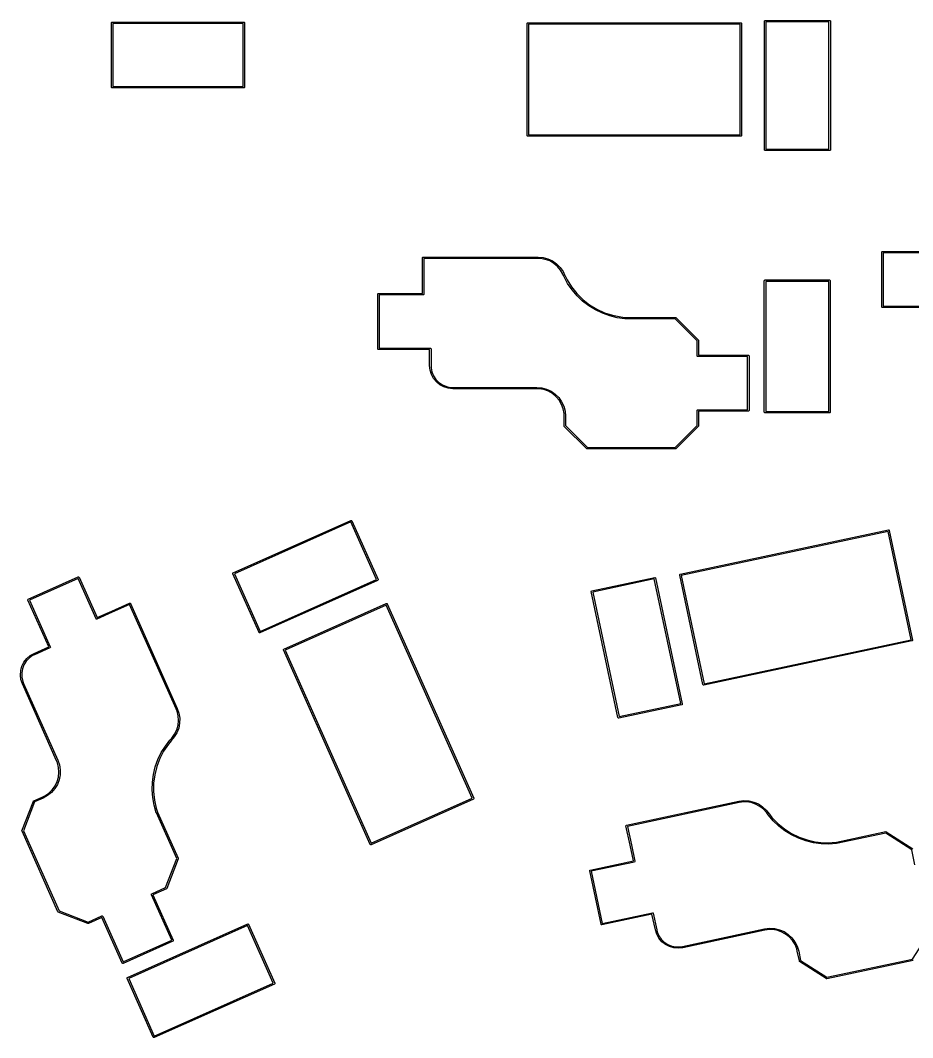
# Model space of a CAD drawing. Extents: x 108 to 229, y -135 to -60.
# Drawn here: x 109.64 to 141.5, y -134.52 to -98.19 of the extents above; entities that cross this region are included whole.
import ezdxf

# ---------------------------------------------------------------- set-up
doc = ezdxf.new("R2010")
doc.units = 0
doc.layers.add('BLACK', color=7, linetype='CONTINUOUS')

msp = doc.modelspace()

# ---------------------------------------------------------------- linework, layer by layer
at = {"layer": 'BLACK', "linetype": 'CONTINUOUS'}
for p, q in [((112.895, -98.28), (112.896903, -98.270433)), ((112.895, -100.58), (112.895, -98.28)), ((112.896903, -98.270433), (112.910433, -98.256903)), ((112.910433, -98.256903), (112.92, -98.255)), ((112.92, -98.255), (117.62, -98.255)), ((112.945, -98.305), (112.945, -100.555)), ((117.595, -98.305), (112.945, -98.305)), ((117.595, -100.555), (117.595, -98.305)), ((117.62, -98.255), (117.629567, -98.256903)), ((117.629567, -98.256903), (117.643097, -98.270433)), ((117.643097, -98.270433), (117.645, -98.28)), ((117.645, -98.28), (117.645, -100.58)), ((127.74, -98.310001), (127.741903, -98.300434)), ((127.74, -102.310001), (127.74, -98.310001)), ((127.741903, -98.300434), (127.755433, -98.286904)), ((127.755433, -98.286904), (127.765, -98.285001)), ((127.765, -98.285001), (135.365, -98.285001)), ((127.79, -98.335001), (127.79, -102.285001)), ((135.34, -98.335001), (127.79, -98.335001)), ((135.34, -102.285001), (135.34, -98.335001)), ((135.365, -98.285001), (135.374567, -98.286904)), ((135.374567, -98.286904), (135.388097, -98.300434)), ((135.388097, -98.300434), (135.39, -98.310001)), ((135.39, -98.310001), (135.39, -102.310001)), ((136.215, -98.22), (136.216903, -98.210433)), ((136.215, -102.82), (136.215, -98.22)), ((136.216903, -98.210433), (136.230433, -98.196903)), ((136.230433, -98.196903), (136.24, -98.195)), ((136.24, -98.195), (138.54, -98.195)), ((136.265, -98.245), (136.265, -102.795)), ((138.515, -98.245), (136.265, -98.245)), ((138.515, -102.795), (138.515, -98.245)), ((138.54, -98.195), (138.549567, -98.196903)), ((138.549567, -98.196903), (138.563097, -98.210433)), ((138.563097, -98.210433), (138.565, -98.22)), ((138.565, -98.22), (138.565, -102.82)), ((112.896903, -100.589567), (112.895, -100.58)), ((112.910433, -100.603097), (112.896903, -100.589567)), ((112.92, -100.605), (112.910433, -100.603097)), ((117.62, -100.605), (112.92, -100.605)), ((112.945, -100.555), (117.595, -100.555)), ((117.629567, -100.603097), (117.62, -100.605)), ((117.643097, -100.589567), (117.629567, -100.603097)), ((117.645, -100.58), (117.643097, -100.589567)), ((127.741903, -102.319568), (127.74, -102.310001)), ((127.755433, -102.333098), (127.741903, -102.319568)), ((127.765, -102.335001), (127.755433, -102.333098)), ((135.365, -102.335001), (127.765, -102.335001)), ((127.79, -102.285001), (135.34, -102.285001)), ((135.374567, -102.333098), (135.365, -102.335001)), ((135.388097, -102.319568), (135.374567, -102.333098)), ((135.39, -102.310001), (135.388097, -102.319568)), ((136.265, -102.795), (138.515, -102.795)), ((136.216903, -102.829567), (136.215, -102.82)), ((136.230433, -102.843097), (136.216903, -102.829567)), ((136.24, -102.845), (136.230433, -102.843097)), ((138.54, -102.845), (136.24, -102.845)), ((138.549567, -102.843097), (138.54, -102.845)), ((138.563097, -102.829567), (138.549567, -102.843097)), ((138.565, -102.82), (138.563097, -102.829567)), ((124.001, -106.675), (124.002903, -106.665433)), ((124.001, -107.375), (124.001, -106.675)), ((124.002903, -106.665433), (124.016433, -106.651903)), ((124.016433, -106.651903), (124.026, -106.65)), ((124.026, -106.65), (128.13, -106.65)), ((124.051, -106.7), (124.051, -107.375)), ((128.13, -106.7), (124.051, -106.7)), ((128.13, -106.65), (128.307989, -106.665572)), ((128.215301, -106.7), (128.13, -106.7)), ((128.383312, -106.729625), (128.215301, -106.7)), ((128.307989, -106.665572), (128.480571, -106.711815)), ((128.543627, -106.787975), (128.383312, -106.729625)), ((128.480571, -106.711815), (128.6425, -106.787324)), ((128.691373, -106.873276), (128.543627, -106.787975)), ((128.6425, -106.787324), (128.788857, -106.889805)), ((140.401, -106.475), (140.402903, -106.465433)), ((140.401, -108.425), (140.401, -106.475)), ((140.402903, -106.465433), (140.416433, -106.451903)), ((140.416433, -106.451903), (140.426, -106.45)), ((140.426, -106.45), (142.001, -106.45)), ((142.026, -106.5), (140.451, -106.5)), ((140.451, -106.5), (140.451, -108.4)), ((128.822062, -106.982938), (128.691373, -106.873276)), ((128.788857, -106.889805), (128.915196, -107.016143)), ((128.931724, -107.113627), (128.822062, -106.982938)), ((128.915196, -107.016143), (129.017676, -107.1625)), ((129.017025, -107.261374), (128.931724, -107.113627)), ((129.017676, -107.1625), (129.087286, -107.31178)), ((124.001, -107.95), (124.001, -107.375)), ((124.051, -107.375), (124.051, -107.975)), ((129.0462, -107.341531), (129.017025, -107.261374)), ((129.046201, -107.34153), (129.0462, -107.341531)), ((129.055713, -107.353706), (129.046201, -107.34153)), ((129.057735, -107.354285), (129.055713, -107.353706)), ((129.183514, -107.587368), (129.057735, -107.354285)), ((129.087286, -107.31178), (129.097147, -107.322223)), ((129.097147, -107.322223), (129.097166, -107.322214)), ((129.097166, -107.322214), (129.16191, -107.458858)), ((129.16191, -107.458858), (129.322224, -107.715282)), ((136.205, -107.49), (136.206903, -107.480433)), ((136.205, -112.19), (136.205, -107.49)), ((136.206903, -107.480433), (136.220433, -107.466903)), ((136.220433, -107.466903), (136.23, -107.465)), ((136.23, -107.465), (138.53, -107.465)), ((136.255, -107.515), (136.255, -112.165)), ((138.505, -107.515), (136.255, -107.515)), ((138.505, -112.165), (138.505, -107.515)), ((138.53, -107.465), (138.539567, -107.466903)), ((138.539567, -107.466903), (138.553097, -107.480433)), ((138.553097, -107.480433), (138.555, -107.49)), ((138.555, -107.49), (138.555, -112.19)), ((129.339762, -107.816052), (129.183514, -107.587368)), ((129.322224, -107.715282), (129.511177, -107.951397)), ((129.519021, -108.027183), (129.339762, -107.816052)), ((122.401, -107.975), (122.402903, -107.965433)), ((122.401, -109.925), (122.401, -107.975)), ((122.402903, -107.965433), (122.416433, -107.951903)), ((122.416433, -107.951903), (122.426, -107.95)), ((122.426, -107.95), (124.001, -107.95)), ((124.026, -108), (122.451, -108)), ((122.451, -108), (122.451, -109.9)), ((124.035567, -107.998097), (124.026, -108)), ((124.049097, -107.984567), (124.035567, -107.998097)), ((124.051, -107.975), (124.049097, -107.984567)), ((129.511177, -107.951397), (129.726222, -108.164022)), ((129.719332, -108.218454), (129.519021, -108.027183)), ((129.938511, -108.387779), (129.719332, -108.218454)), ((129.726222, -108.164022), (129.964461, -108.350291)), ((130.174161, -108.533306), (129.938511, -108.387779)), ((129.964461, -108.350291), (130.222682, -108.507693)), ((130.423712, -108.653449), (130.174161, -108.533306)), ((130.222682, -108.507693), (130.497406, -108.634107)), ((140.402903, -108.434567), (140.401, -108.425)), ((140.416433, -108.448097), (140.402903, -108.434567)), ((140.426, -108.45), (140.416433, -108.448097)), ((142.255, -108.45), (140.426, -108.45)), ((140.451, -108.4), (142.28, -108.4)), ((130.684437, -108.746894), (130.423712, -108.653449)), ((130.497406, -108.634107), (130.78493, -108.727829)), ((130.953491, -108.812621), (130.684437, -108.746894)), ((130.78493, -108.727829), (131.081378, -108.787596)), ((131.227934, -108.849913), (130.953491, -108.812621)), ((131.081378, -108.787596), (131.231054, -108.8)), ((131.228679, -108.849737), (131.227934, -108.849913)), ((131.23, -108.85), (131.228679, -108.849737)), ((133.019644, -108.85), (131.23, -108.85)), ((131.231054, -108.8), (133.03, -108.8)), ((133.805, -109.635356), (133.019644, -108.85)), ((133.03, -108.8), (133.039567, -108.801903)), ((133.039567, -108.801903), (133.047678, -108.807322)), ((133.047678, -108.807322), (133.847678, -109.607322)), ((133.805, -110.175), (133.805, -109.635356)), ((133.847678, -109.607322), (133.853097, -109.615433)), ((133.853097, -109.615433), (133.855, -109.625)), ((133.855, -109.625), (133.855, -110.15)), ((122.402903, -109.934567), (122.401, -109.925)), ((122.416433, -109.948097), (122.402903, -109.934567)), ((122.426, -109.95), (122.416433, -109.948097)), ((124.255, -109.95), (122.426, -109.95)), ((122.451, -109.9), (124.28, -109.9)), ((124.255, -110.525), (124.255, -109.95)), ((124.28, -109.9), (124.289567, -109.901903)), ((124.289567, -109.901903), (124.303097, -109.915433)), ((124.303097, -109.915433), (124.305, -109.925)), ((124.305, -109.925), (124.305, -110.525)), ((133.806903, -110.184567), (133.805, -110.175)), ((133.820433, -110.198097), (133.806903, -110.184567)), ((133.83, -110.2), (133.820433, -110.198097)), ((135.609, -110.2), (133.83, -110.2)), ((133.855, -110.15), (135.634, -110.15)), ((135.609, -112.1), (135.609, -110.2)), ((135.634, -110.15), (135.643567, -110.151903)), ((135.643567, -110.151903), (135.657097, -110.165433)), ((135.657097, -110.165433), (135.659, -110.175)), ((135.659, -110.175), (135.659, -112.125)), ((124.270852, -110.68595), (124.255, -110.525)), ((124.317799, -110.840714), (124.270852, -110.68595)), ((124.305, -110.525), (124.305, -110.601331)), ((124.305, -110.601331), (124.334783, -110.751059)), ((124.334783, -110.751059), (124.393204, -110.8921)), ((124.394038, -110.983345), (124.317799, -110.840714)), ((124.393204, -110.8921), (124.478018, -111.019034)), ((124.496637, -111.108363), (124.394038, -110.983345)), ((124.478018, -111.019034), (124.585966, -111.126982)), ((124.621655, -111.210962), (124.496637, -111.108363)), ((124.585966, -111.126982), (124.7129, -111.211796)), ((124.764286, -111.287201), (124.621655, -111.210962)), ((124.7129, -111.211796), (124.853941, -111.270217)), ((124.91905, -111.334148), (124.764286, -111.287201)), ((124.853941, -111.270217), (125.003669, -111.3)), ((125.08, -111.35), (124.91905, -111.334148)), ((125.003669, -111.3), (125.08, -111.3)), ((125.08, -111.3), (128.08, -111.3)), ((128.08, -111.35), (125.08, -111.35)), ((128.08, -111.3), (128.257989, -111.315572)), ((128.165301, -111.35), (128.08, -111.35)), ((128.333312, -111.379625), (128.165301, -111.35)), ((128.257989, -111.315572), (128.430571, -111.361815)), ((128.493627, -111.437975), (128.333312, -111.379625)), ((128.430571, -111.361815), (128.5925, -111.437324)), ((128.641373, -111.523276), (128.493627, -111.437975)), ((128.5925, -111.437324), (128.738857, -111.539804)), ((128.772062, -111.632938), (128.641373, -111.523276)), ((128.738857, -111.539804), (128.865196, -111.666143)), ((128.881724, -111.763627), (128.772062, -111.632938)), ((128.865196, -111.666143), (128.967676, -111.8125)), ((128.967025, -111.911373), (128.881724, -111.763627)), ((128.967676, -111.8125), (129.043185, -111.974429)), ((129.025375, -112.071688), (128.967025, -111.911373)), ((129.055, -112.239699), (129.025375, -112.071688)), ((129.043185, -111.974429), (129.089428, -112.147011)), ((129.055, -112.325), (129.055, -112.239699)), ((129.089428, -112.147011), (129.105, -112.325)), ((133.805, -112.125), (133.806903, -112.115433)), ((133.805, -112.664644), (133.805, -112.125)), ((133.806903, -112.115433), (133.820433, -112.101903)), ((133.820433, -112.101903), (133.83, -112.1)), ((133.83, -112.1), (135.609, -112.1)), ((135.634, -112.15), (133.855, -112.15)), ((133.855, -112.15), (133.855, -112.675)), ((135.643567, -112.148097), (135.634, -112.15)), ((135.657097, -112.134567), (135.643567, -112.148097)), ((135.659, -112.125), (135.657097, -112.134567)), ((136.206903, -112.199567), (136.205, -112.19)), ((136.220433, -112.213097), (136.206903, -112.199567)), ((136.23, -112.215), (136.220433, -112.213097)), ((138.53, -112.215), (136.23, -112.215)), ((136.255, -112.165), (138.505, -112.165)), ((138.539567, -112.213097), (138.53, -112.215)), ((138.553097, -112.199567), (138.539567, -112.213097)), ((138.555, -112.19), (138.553097, -112.199567)), ((129.055, -112.675), (129.055, -112.325)), ((129.105, -112.325), (129.105, -112.664644)), ((129.056903, -112.684567), (129.055, -112.675)), ((129.062322, -112.692678), (129.056903, -112.684567)), ((129.862322, -113.492678), (129.062322, -112.692678)), ((129.105, -112.664644), (129.890356, -113.45)), ((133.019644, -113.45), (133.805, -112.664644)), ((133.847678, -112.692678), (133.047678, -113.492678)), ((133.853097, -112.684567), (133.847678, -112.692678)), ((133.855, -112.675), (133.853097, -112.684567)), ((129.870433, -113.498097), (129.862322, -113.492678)), ((129.88, -113.5), (129.870433, -113.498097)), ((133.03, -113.5), (129.88, -113.5)), ((129.890356, -113.45), (133.019644, -113.45)), ((133.039567, -113.498097), (133.03, -113.5)), ((133.047678, -113.492678), (133.039567, -113.498097)), ((117.24093, -117.922077), (121.443239, -116.051089)), ((121.440736, -116.106935), (117.284105, -117.957586)), ((122.355895, -118.162413), (121.440736, -116.106935)), ((121.443239, -116.051089), (121.452753, -116.048936)), ((121.452753, -116.048936), (121.470616, -116.055794)), ((121.470616, -116.055794), (121.476246, -116.06376)), ((121.476246, -116.06376), (122.411741, -118.164916)), ((133.202899, -117.973869), (140.636818, -116.393741)), ((140.622759, -116.447846), (133.237748, -118.017579)), ((141.444012, -120.311528), (140.622759, -116.447846)), ((140.636818, -116.393741), (140.646572, -116.393614)), ((140.646572, -116.393614), (140.662619, -116.404035)), ((140.662619, -116.404035), (140.66647, -116.412997)), ((140.66647, -116.412997), (141.498118, -120.325587)), ((117.226107, -117.945571), (117.232964, -117.927707)), ((117.228259, -117.955084), (117.226107, -117.945571)), ((118.163755, -120.056241), (117.228259, -117.955084)), ((117.232964, -117.927707), (117.24093, -117.922077)), ((117.284105, -117.957586), (118.199263, -120.013064)), ((133.183516, -117.993767), (133.193937, -117.97772)), ((133.183643, -118.003521), (133.183516, -117.993767)), ((134.015288, -121.916112), (133.183643, -118.003521)), ((133.193937, -117.97772), (133.202899, -117.973869)), ((133.237748, -118.017579), (134.058998, -121.881262)), ((109.923556, -118.863372), (111.70497, -118.070235)), ((111.702467, -118.12608), (109.966731, -118.898881)), ((112.343078, -119.564915), (111.702467, -118.12608)), ((111.70497, -118.070235), (111.714484, -118.068082)), ((111.714484, -118.068082), (111.732347, -118.07494)), ((111.732347, -118.07494), (111.737977, -118.082906)), ((111.737977, -118.082906), (112.378586, -119.521739)), ((122.399071, -118.197923), (118.196761, -120.068911)), ((118.199263, -120.013064), (122.355895, -118.162413)), ((122.407037, -118.192293), (122.399071, -118.197923)), ((122.413894, -118.174429), (122.407037, -118.192293)), ((122.411741, -118.164916), (122.413893, -118.174427)), ((122.413893, -118.174427), (122.413894, -118.174429)), ((130.041735, -118.564905), (132.291476, -118.086708)), ((132.277416, -118.140813), (130.076584, -118.608615)), ((133.223415, -122.591385), (132.277416, -118.140813)), ((132.291476, -118.086708), (132.301229, -118.086581)), ((132.301229, -118.086581), (132.317277, -118.097002)), ((132.317277, -118.097002), (132.317277, -118.097006)), ((132.317277, -118.097006), (132.321127, -118.105964)), ((132.321127, -118.105964), (133.277521, -122.605443)), ((130.022352, -118.584803), (130.032773, -118.568756)), ((130.022479, -118.594557), (130.022352, -118.584803)), ((130.978873, -123.094036), (130.022479, -118.594557)), ((130.032773, -118.568756), (130.041735, -118.564905)), ((130.076584, -118.608615), (131.022583, -123.059186)), ((109.908733, -118.886866), (109.91559, -118.869002)), ((109.910885, -118.896379), (109.908733, -118.886866)), ((110.654806, -120.567253), (109.910885, -118.896379)), ((109.91559, -118.869002), (109.923556, -118.863372)), ((109.966731, -118.898881), (110.710653, -120.569756)), ((112.903876, -119.287866), (113.543357, -119.00315)), ((113.540855, -119.058996), (112.924214, -119.333542)), ((115.199934, -122.785348), (113.540855, -119.058996)), ((113.543357, -119.00315), (113.552871, -119.000998)), ((113.552871, -119.000998), (113.570735, -119.007855)), ((113.570735, -119.007855), (113.576365, -119.015821)), ((113.576365, -119.015821), (115.245612, -122.765011)), ((119.051774, -120.643492), (122.705956, -119.016545)), ((122.703454, -119.072391), (119.094949, -120.679001)), ((125.774315, -125.969657), (122.703454, -119.072391)), ((122.705956, -119.016545), (122.71547, -119.014393)), ((122.71547, -119.014393), (122.733334, -119.02125)), ((122.733334, -119.02125), (122.738964, -119.029216)), ((122.738964, -119.029216), (125.830161, -125.972159)), ((112.924213, -119.333544), (112.376085, -119.577586)), ((112.378586, -119.521739), (112.903876, -119.287866)), ((112.924214, -119.333542), (112.924213, -119.333544)), ((112.348708, -119.572881), (112.343078, -119.564915)), ((112.366571, -119.579738), (112.348708, -119.572881)), ((112.366572, -119.579738), (112.366571, -119.579737)), ((112.366571, -119.579737), (112.366571, -119.579738)), ((112.376085, -119.577586), (112.366572, -119.579738)), ((118.169384, -120.064207), (118.163755, -120.056241)), ((118.187248, -120.071064), (118.169384, -120.064207)), ((118.187252, -120.071061), (118.187248, -120.071064)), ((118.196761, -120.068911), (118.187252, -120.071061)), ((110.129519, -120.801127), (110.654806, -120.567253)), ((110.697983, -120.602763), (110.149855, -120.846805)), ((110.705949, -120.597133), (110.697983, -120.602763)), ((110.712806, -120.579269), (110.705949, -120.597133)), ((110.710653, -120.569756), (110.712803, -120.579263)), ((110.712803, -120.579263), (110.712806, -120.579269)), ((141.478862, -120.355239), (134.04494, -121.935368)), ((134.058998, -121.881262), (141.444012, -120.311528)), ((141.487824, -120.351388), (141.478862, -120.355239)), ((141.498245, -120.335341), (141.487824, -120.351388)), ((141.498118, -120.325587), (141.498245, -120.335341)), ((109.955451, -120.965951), (109.850367, -121.07669)), ((109.866639, -120.986904), (109.988927, -120.881064)), ((110.080119, -120.87784), (109.955451, -120.965951)), ((109.988927, -120.881064), (110.129512, -120.801114)), ((110.14978, -120.846821), (110.080119, -120.87784)), ((110.129512, -120.801114), (110.129518, -120.801128)), ((110.129518, -120.801128), (110.129519, -120.801127)), ((110.149855, -120.846805), (110.14978, -120.846821)), ((119.036951, -120.666986), (119.043808, -120.649122)), ((119.039103, -120.676499), (119.036951, -120.666986)), ((122.130305, -127.619445), (119.039103, -120.676499)), ((119.043808, -120.649122), (119.051774, -120.643492)), ((119.094949, -120.679001), (122.165813, -127.576268)), ((109.651994, -121.415087), (109.694873, -121.259146)), ((109.694873, -121.259146), (109.76735, -121.114566)), ((109.768906, -121.205802), (109.714198, -121.348325)), ((109.76735, -121.114566), (109.866639, -120.986904)), ((109.850367, -121.07669), (109.768906, -121.205802)), ((109.640361, -121.576397), (109.651994, -121.415087)), ((109.66042, -121.736877), (109.640361, -121.576397)), ((109.714198, -121.348325), (109.688345, -121.498783)), ((109.688345, -121.498783), (109.692342, -121.651393)), ((109.692342, -121.651393), (109.726033, -121.800291)), ((109.711398, -121.89035), (109.66042, -121.736877)), ((109.711401, -121.89036), (109.711398, -121.89035)), ((110.931611, -124.630997), (109.711401, -121.89036)), ((109.726033, -121.800291), (109.757079, -121.870024)), ((109.757079, -121.870024), (110.977289, -124.61066)), ((134.019139, -121.925074), (134.015288, -121.916112)), ((134.035186, -121.935495), (134.019139, -121.925074)), ((134.04494, -121.935368), (134.035186, -121.935495)), ((115.245612, -122.765011), (115.245612, -122.765012)), ((115.245612, -122.765012), (115.303776, -122.933947)), ((133.258265, -122.635095), (131.008525, -123.113292)), ((131.022583, -123.059186), (133.223415, -122.591385)), ((133.267228, -122.631244), (133.258265, -122.635095)), ((133.277649, -122.615197), (133.267228, -122.631244)), ((133.277521, -122.605443), (133.277647, -122.615191)), ((133.277647, -122.615191), (133.277649, -122.615197)), ((115.234626, -122.863275), (115.199934, -122.785348)), ((115.275895, -123.028809), (115.234626, -122.863275)), ((115.287793, -123.198995), (115.275895, -123.028809)), ((115.303776, -122.933947), (115.331722, -123.110415)), ((115.331722, -123.110415), (115.328602, -123.289055)), ((130.982724, -123.102998), (130.978873, -123.094036)), ((130.998771, -123.113419), (130.982724, -123.102998)), ((131.008525, -123.113292), (130.998771, -123.113419)), ((115.222933, -123.532654), (115.269958, -123.368662)), ((115.294509, -123.46444), (115.230479, -123.63124)), ((115.269958, -123.368662), (115.287793, -123.198995)), ((115.328602, -123.289055), (115.294509, -123.46444)), ((114.98651, -123.883264), (115.047869, -123.824008)), ((115.138459, -123.784388), (115.030423, -123.90867)), ((115.047869, -123.824008), (115.148146, -123.685989)), ((115.230479, -123.63124), (115.138459, -123.784388)), ((115.148146, -123.685989), (115.222933, -123.532654)), ((114.672386, -124.344435), (114.817746, -124.108677)), ((114.926359, -124.036669), (114.757311, -124.287425)), ((114.817746, -124.108677), (114.979548, -123.898925)), ((115.024855, -123.921942), (114.926359, -124.036669)), ((114.979266, -123.896916), (114.986519, -123.883274)), ((114.979548, -123.898925), (114.979266, -123.896916)), ((114.986519, -123.883274), (114.98651, -123.883264)), ((115.024879, -123.921962), (115.024855, -123.921942)), ((115.030423, -123.90867), (115.024879, -123.921962)), ((114.459163, -124.85487), (114.552422, -124.594075)), ((114.618465, -124.556084), (114.511692, -124.839024)), ((114.552422, -124.594075), (114.672386, -124.344435)), ((114.757311, -124.287425), (114.618465, -124.556084)), ((110.966309, -124.708925), (110.931611, -124.630997)), ((111.007588, -124.874464), (110.966309, -124.708925)), ((110.977289, -124.61066), (110.97729, -124.610665)), ((110.97729, -124.610665), (111.035463, -124.779597)), ((111.019493, -125.044655), (111.007588, -124.874464)), ((111.035463, -124.779597), (111.063419, -124.95607)), ((111.063419, -124.95607), (111.060306, -125.134717)), ((114.39363, -125.123974), (114.459163, -124.85487)), ((114.511692, -124.839024), (114.438431, -125.132433)), ((110.954643, -125.378327), (111.001665, -125.214328)), ((111.026218, -125.310109), (110.962191, -125.476916)), ((111.001665, -125.214328), (111.019493, -125.044655)), ((111.060306, -125.134717), (111.026218, -125.310109)), ((114.356536, -125.398447), (114.39363, -125.123974)), ((114.438431, -125.132433), (114.39967, -125.432355)), ((110.656858, -125.788213), (110.77958, -125.669696)), ((110.87017, -125.630072), (110.752953, -125.764921)), ((110.77958, -125.669696), (110.879857, -125.53167)), ((110.962191, -125.476916), (110.87017, -125.630072)), ((110.879857, -125.53167), (110.954643, -125.378327)), ((114.348287, -125.675293), (114.356536, -125.398447)), ((114.368973, -125.951487), (114.348287, -125.675293)), ((114.39967, -125.432355), (114.395932, -125.734748)), ((110.117732, -126.060629), (110.437472, -125.918271)), ((110.457809, -125.963949), (110.147527, -126.102095)), ((110.437472, -125.918271), (110.437718, -125.918215)), ((110.437718, -125.918215), (110.51542, -125.883618)), ((110.45781, -125.963948), (110.457809, -125.963949)), ((110.45783, -125.963993), (110.45781, -125.963948)), ((110.6141, -125.877367), (110.45783, -125.963993)), ((110.51542, -125.883618), (110.656858, -125.788213)), ((110.752953, -125.764921), (110.6141, -125.877367)), ((114.418369, -126.224015), (114.368973, -125.951487)), ((114.395932, -125.734748), (114.427266, -126.035537)), ((114.427266, -126.035537), (114.49325, -126.330667)), ((125.817492, -126.005167), (122.163311, -127.632115)), ((122.165813, -127.576268), (125.774315, -125.969657)), ((125.825457, -125.999537), (125.817492, -126.005167)), ((125.832314, -125.981673), (125.825457, -125.999537)), ((125.830161, -125.972159), (125.832314, -125.981673)), ((109.699113, -127.130735), (110.10456, -126.074509)), ((110.147527, -126.102095), (109.749503, -127.138985)), ((110.10456, -126.074509), (110.109766, -126.066259)), ((110.109766, -126.066259), (110.117732, -126.060629)), ((114.495934, -126.489901), (114.418369, -126.224015)), ((114.49325, -126.330667), (114.542797, -126.47244)), ((131.284786, -126.933455), (135.299104, -126.080185)), ((135.309499, -126.129093), (131.319635, -126.977165)), ((135.299104, -126.080185), (135.299105, -126.080184)), ((135.299105, -126.080184), (135.476441, -126.058414)), ((135.392937, -126.11136), (135.309499, -126.129093)), ((135.563435, -126.105408), (135.392937, -126.11136)), ((135.476441, -126.058414), (135.654865, -126.067767)), ((135.732376, -126.129153), (135.563435, -126.105408)), ((135.654865, -126.067767), (135.828953, -126.10796)), ((135.894628, -126.181873), (135.732376, -126.129153)), ((135.828953, -126.10796), (135.993418, -126.177772)), ((136.04526, -126.261967), (135.894628, -126.181873)), ((135.993418, -126.177772), (136.143261, -126.275082)), ((136.179696, -126.367), (136.04526, -126.261967)), ((136.143261, -126.275082), (136.27393, -126.396934)), ((136.293851, -126.493782), (136.179696, -126.367)), ((136.27393, -126.396934), (136.373042, -126.528459)), ((114.496398, -126.490511), (114.495934, -126.489901)), ((114.496695, -126.491823), (114.496398, -126.490511)), ((115.224609, -128.126745), (114.496695, -126.491823)), ((114.542797, -126.47244), (115.274499, -128.115868)), ((136.339054, -126.566121), (136.293851, -126.493782)), ((136.339061, -126.566116), (136.339054, -126.566121)), ((136.350897, -126.576048), (136.339061, -126.566116)), ((136.352981, -126.576193), (136.350897, -126.576048)), ((136.524478, -126.778039), (136.352981, -126.576193)), ((136.373042, -126.528459), (136.38488, -126.536638)), ((136.38488, -126.536638), (136.384889, -126.536631)), ((136.384889, -126.536631), (136.476628, -126.656829)), ((136.476628, -126.656829), (136.686752, -126.874319)), ((136.724858, -126.969241), (136.524478, -126.778039)), ((109.697462, -127.140348), (109.699113, -127.130735)), ((109.697462, -127.140349), (109.697462, -127.140348)), ((109.699614, -127.149862), (109.697462, -127.140349)), ((109.749503, -127.138985), (111.022299, -129.997733)), ((131.265403, -126.953353), (131.275824, -126.937306)), ((131.26553, -126.963107), (131.265403, -126.953353)), ((131.411068, -127.64781), (131.26553, -126.963107)), ((131.275824, -126.937306), (131.284786, -126.933455)), ((131.319635, -126.977165), (131.459975, -127.637413)), ((136.686752, -126.874319), (136.920668, -127.06599)), ((136.944097, -127.138488), (136.724858, -126.969241)), ((136.920668, -127.06599), (137.175222, -127.229258)), ((137.1798, -127.283933), (136.944097, -127.138488)), ((110.980835, -130.027531), (109.699614, -127.149862)), ((137.175222, -127.229258), (137.446983, -127.361924)), ((137.429394, -127.403987), (137.1798, -127.283933)), ((137.690153, -127.49734), (137.429394, -127.403987)), ((137.446983, -127.361924), (137.732288, -127.462198)), ((137.959231, -127.562971), (137.690153, -127.49734)), ((137.732288, -127.462198), (138.027293, -127.528729)), ((138.779417, -127.538454), (140.539037, -127.164436)), ((140.539303, -127.215496), (138.788768, -127.587585)), ((140.539037, -127.164436), (140.54879, -127.164309)), ((141.470781, -127.820404), (140.539303, -127.215496)), ((140.54879, -127.164309), (140.548791, -127.164309)), ((140.548791, -127.164309), (140.557851, -127.167923)), ((140.557851, -127.167923), (141.506699, -127.784111)), ((122.135934, -127.627411), (122.130305, -127.619445)), ((122.153798, -127.634268), (122.135934, -127.627411)), ((122.153802, -127.634265), (122.153798, -127.634268)), ((122.163311, -127.632115), (122.153802, -127.634265)), ((131.530617, -128.210244), (131.411068, -127.64781)), ((131.459975, -127.637413), (131.459976, -127.637414)), ((131.459976, -127.637414), (131.584723, -128.224303)), ((138.233688, -127.600164), (137.959231, -127.562971)), ((138.027293, -127.528729), (138.328021, -127.560622)), ((138.510528, -127.608513), (138.233688, -127.600164)), ((138.328021, -127.560622), (138.630418, -127.557445)), ((138.786728, -127.587928), (138.510528, -127.608513)), ((138.630418, -127.557445), (138.779417, -127.538454)), ((138.787419, -127.587602), (138.786728, -127.587929)), ((138.786728, -127.587929), (138.786728, -127.587928)), ((138.788768, -127.587585), (138.787419, -127.587602)), ((141.58298, -128.348257), (141.470781, -127.820404)), ((114.826584, -129.163635), (115.224609, -128.126745)), ((115.274999, -128.134996), (114.869553, -129.191221)), ((115.274499, -128.115868), (115.276651, -128.125382)), ((115.276651, -128.125383), (115.274999, -128.134996)), ((115.276651, -128.125382), (115.276651, -128.125383)), ((129.990035, -128.537706), (131.530617, -128.210244)), ((131.584723, -128.224303), (131.58485, -128.234056)), ((129.970652, -128.557604), (129.981073, -128.541557)), ((129.970779, -128.567358), (129.970652, -128.557604)), ((130.376207, -130.474745), (129.970779, -128.567358)), ((129.981073, -128.541557), (129.990035, -128.537706)), ((131.565467, -128.253955), (130.024884, -128.581416)), ((130.024884, -128.581416), (130.419917, -130.439895)), ((131.574429, -128.250104), (131.565467, -128.253955)), ((131.58485, -128.234057), (131.574429, -128.250104)), ((131.58485, -128.234056), (131.58485, -128.234057)), ((114.333595, -129.383128), (114.826584, -129.163635)), ((114.856381, -129.205101), (114.37677, -129.418637)), ((114.864347, -129.199471), (114.856381, -129.205101)), ((114.869553, -129.191221), (114.864347, -129.199471)), ((114.318772, -129.406622), (114.325629, -129.388758)), ((114.320924, -129.416135), (114.318772, -129.406622)), ((115.044508, -131.041332), (114.320924, -129.416135)), ((114.325629, -129.388758), (114.333595, -129.383128)), ((114.37677, -129.418637), (115.100355, -131.043835)), ((110.986464, -130.035497), (110.980835, -130.027531)), ((110.986468, -130.035498), (110.986464, -130.035497)), ((110.994714, -130.040702), (110.986468, -130.035498)), ((112.05094, -130.446148), (110.994714, -130.040702)), ((111.022299, -129.997733), (112.05919, -130.395758)), ((112.05919, -130.395758), (112.552181, -130.176265)), ((112.549678, -130.232111), (112.070067, -130.445648)), ((113.273263, -131.857308), (112.549678, -130.232111)), ((112.552181, -130.176265), (112.561692, -130.174113)), ((112.561692, -130.174113), (112.561694, -130.174113)), ((112.561694, -130.174113), (112.561695, -130.174113)), ((112.561695, -130.174113), (112.579558, -130.18097)), ((112.579558, -130.18097), (112.585188, -130.188936)), ((112.585188, -130.188936), (113.308772, -131.814132)), ((132.19489, -130.11373), (130.405859, -130.494001)), ((130.419917, -130.439895), (132.208949, -130.059625)), ((132.31444, -130.676165), (132.19489, -130.11373)), ((132.208949, -130.059625), (132.218703, -130.059498)), ((132.218703, -130.059498), (132.23475, -130.069919)), ((132.23475, -130.069919), (132.238601, -130.078881)), ((132.238601, -130.078881), (132.363348, -130.66577)), ((112.060553, -130.4478), (112.05094, -130.446148)), ((112.060554, -130.4478), (112.060553, -130.447799)), ((112.060553, -130.447799), (112.060553, -130.4478)), ((112.070067, -130.445648), (112.060554, -130.4478)), ((113.465253, -132.372415), (117.758916, -130.460753)), ((117.756414, -130.516599), (113.508428, -132.407924)), ((118.671571, -132.572075), (117.756414, -130.516599)), ((117.758916, -130.460753), (117.76843, -130.458601)), ((117.76843, -130.458601), (117.786294, -130.465458)), ((117.786294, -130.465458), (117.791924, -130.473424)), ((117.791924, -130.473424), (118.727417, -132.574577)), ((130.380058, -130.483707), (130.376207, -130.474745)), ((130.396105, -130.494128), (130.380058, -130.483707)), ((130.405859, -130.494001), (130.396105, -130.494128)), ((132.314399, -130.676176), (132.314441, -130.676167)), ((132.363376, -130.830313), (132.314399, -130.676176)), ((132.314441, -130.676167), (132.31444, -130.676165)), ((132.363348, -130.66577), (132.36335, -130.665988)), ((132.36335, -130.665988), (132.37918, -130.740441)), ((132.37918, -130.740441), (132.439449, -130.880706)), ((133.282543, -131.262702), (136.216986, -130.638967)), ((136.227382, -130.687875), (133.292939, -131.31161)), ((136.216986, -130.638967), (136.216995, -130.638966)), ((136.216995, -130.638966), (136.394325, -130.617193)), ((136.31082, -130.67014), (136.227382, -130.687875)), ((136.481321, -130.664186), (136.31082, -130.67014)), ((136.394325, -130.617193), (136.572751, -130.626544)), ((136.650265, -130.687929), (136.481321, -130.664186)), ((136.572751, -130.626544), (136.746843, -130.666735)), ((136.81252, -130.740647), (136.650265, -130.687929)), ((136.746843, -130.666735), (136.911311, -130.736545)), ((136.963156, -130.820739), (136.81252, -130.740647)), ((136.911311, -130.736545), (137.061159, -130.833854)), ((115.087685, -131.076841), (113.30627, -131.869979)), ((113.308772, -131.814132), (115.044508, -131.041332)), ((115.095651, -131.071212), (115.087685, -131.076841)), ((115.102508, -131.053348), (115.095651, -131.071212)), ((115.100355, -131.043835), (115.102505, -131.053343)), ((115.102505, -131.053343), (115.102508, -131.053348)), ((132.441482, -130.971934), (132.363376, -130.830313)), ((132.439449, -130.880706), (132.525925, -131.006518)), ((132.545715, -131.095596), (132.441482, -130.971934)), ((132.525925, -131.006518), (132.635282, -131.113042)), ((132.672071, -131.196548), (132.545715, -131.095596)), ((132.635282, -131.113042), (132.76332, -131.196186)), ((137.097596, -130.925772), (136.963156, -130.820739)), ((137.061159, -130.833854), (137.191833, -130.955705)), ((137.211755, -131.052553), (137.097596, -130.925772)), ((137.191833, -130.955705), (137.299363, -131.098395)), ((137.302166, -131.197232), (137.211755, -131.052553)), ((137.299363, -131.098395), (137.380482, -131.25759)), ((141.495698, -131.714974), (142.100605, -130.783496)), ((132.815692, -131.270911), (132.672071, -131.196548)), ((132.76332, -131.196186), (132.905118, -131.252754)), ((132.971061, -131.315826), (132.815692, -131.270911)), ((132.905118, -131.252754), (133.055227, -131.280573)), ((133.132208, -131.329568), (132.971061, -131.315826)), ((133.055227, -131.280573), (133.207879, -131.278573)), ((133.292928, -131.31161), (133.132208, -131.329568)), ((133.207879, -131.278573), (133.282543, -131.262702)), ((133.292939, -131.31161), (133.292928, -131.31161)), ((137.36608, -131.355412), (137.302166, -131.197232)), ((137.383787, -131.438704), (137.36608, -131.355412)), ((137.380482, -131.25759), (137.432725, -131.428452)), ((137.383789, -131.438855), (137.383787, -131.438704)), ((137.456558, -131.781206), (137.383789, -131.438855)), ((137.432725, -131.428452), (137.432697, -131.428458)), ((137.432697, -131.428458), (137.432697, -131.428459)), ((137.432697, -131.428459), (137.503313, -131.760682)), ((113.278893, -131.865274), (113.273263, -131.857308)), ((137.460409, -131.790169), (137.456558, -131.781206)), ((137.467396, -131.796976), (137.460409, -131.790169)), ((138.416244, -132.413165), (137.467396, -131.796976)), ((137.503313, -131.760682), (138.434791, -132.36559)), ((138.434791, -132.36559), (141.495698, -131.714974)), ((141.516223, -131.76173), (138.435058, -132.416652)), ((113.296756, -131.872131), (113.278893, -131.865274)), ((113.296757, -131.872131), (113.296756, -131.87213)), ((113.296756, -131.87213), (113.296756, -131.872131)), ((113.30627, -131.869979), (113.296757, -131.872131)), ((113.45043, -132.395909), (113.457287, -132.378045)), ((113.452582, -132.405422), (113.45043, -132.395909)), ((114.388076, -134.506576), (113.452582, -132.405422)), ((113.457287, -132.378045), (113.465253, -132.372415)), ((113.508428, -132.407924), (114.423584, -134.4634)), ((114.423584, -134.4634), (118.671571, -132.572075)), ((118.72957, -132.584092), (118.722713, -132.601955)), ((118.727417, -132.574577), (118.72957, -132.584091)), ((118.72957, -132.584091), (118.72957, -132.584092)), ((138.425304, -132.416779), (138.416244, -132.413165)), ((138.435058, -132.416652), (138.425304, -132.416779)), ((118.714747, -132.607585), (114.421083, -134.519247)), ((118.722713, -132.601955), (118.714747, -132.607585)), ((114.393706, -134.514542), (114.388076, -134.506576)), ((114.411569, -134.521399), (114.393706, -134.514542)), ((114.41157, -134.521399), (114.411569, -134.521398)), ((114.411569, -134.521398), (114.411569, -134.521399)), ((114.421083, -134.519247), (114.41157, -134.521399))]:
    msp.add_line(p, q, dxfattribs=at)

doc.saveas('drawing.dxf')
